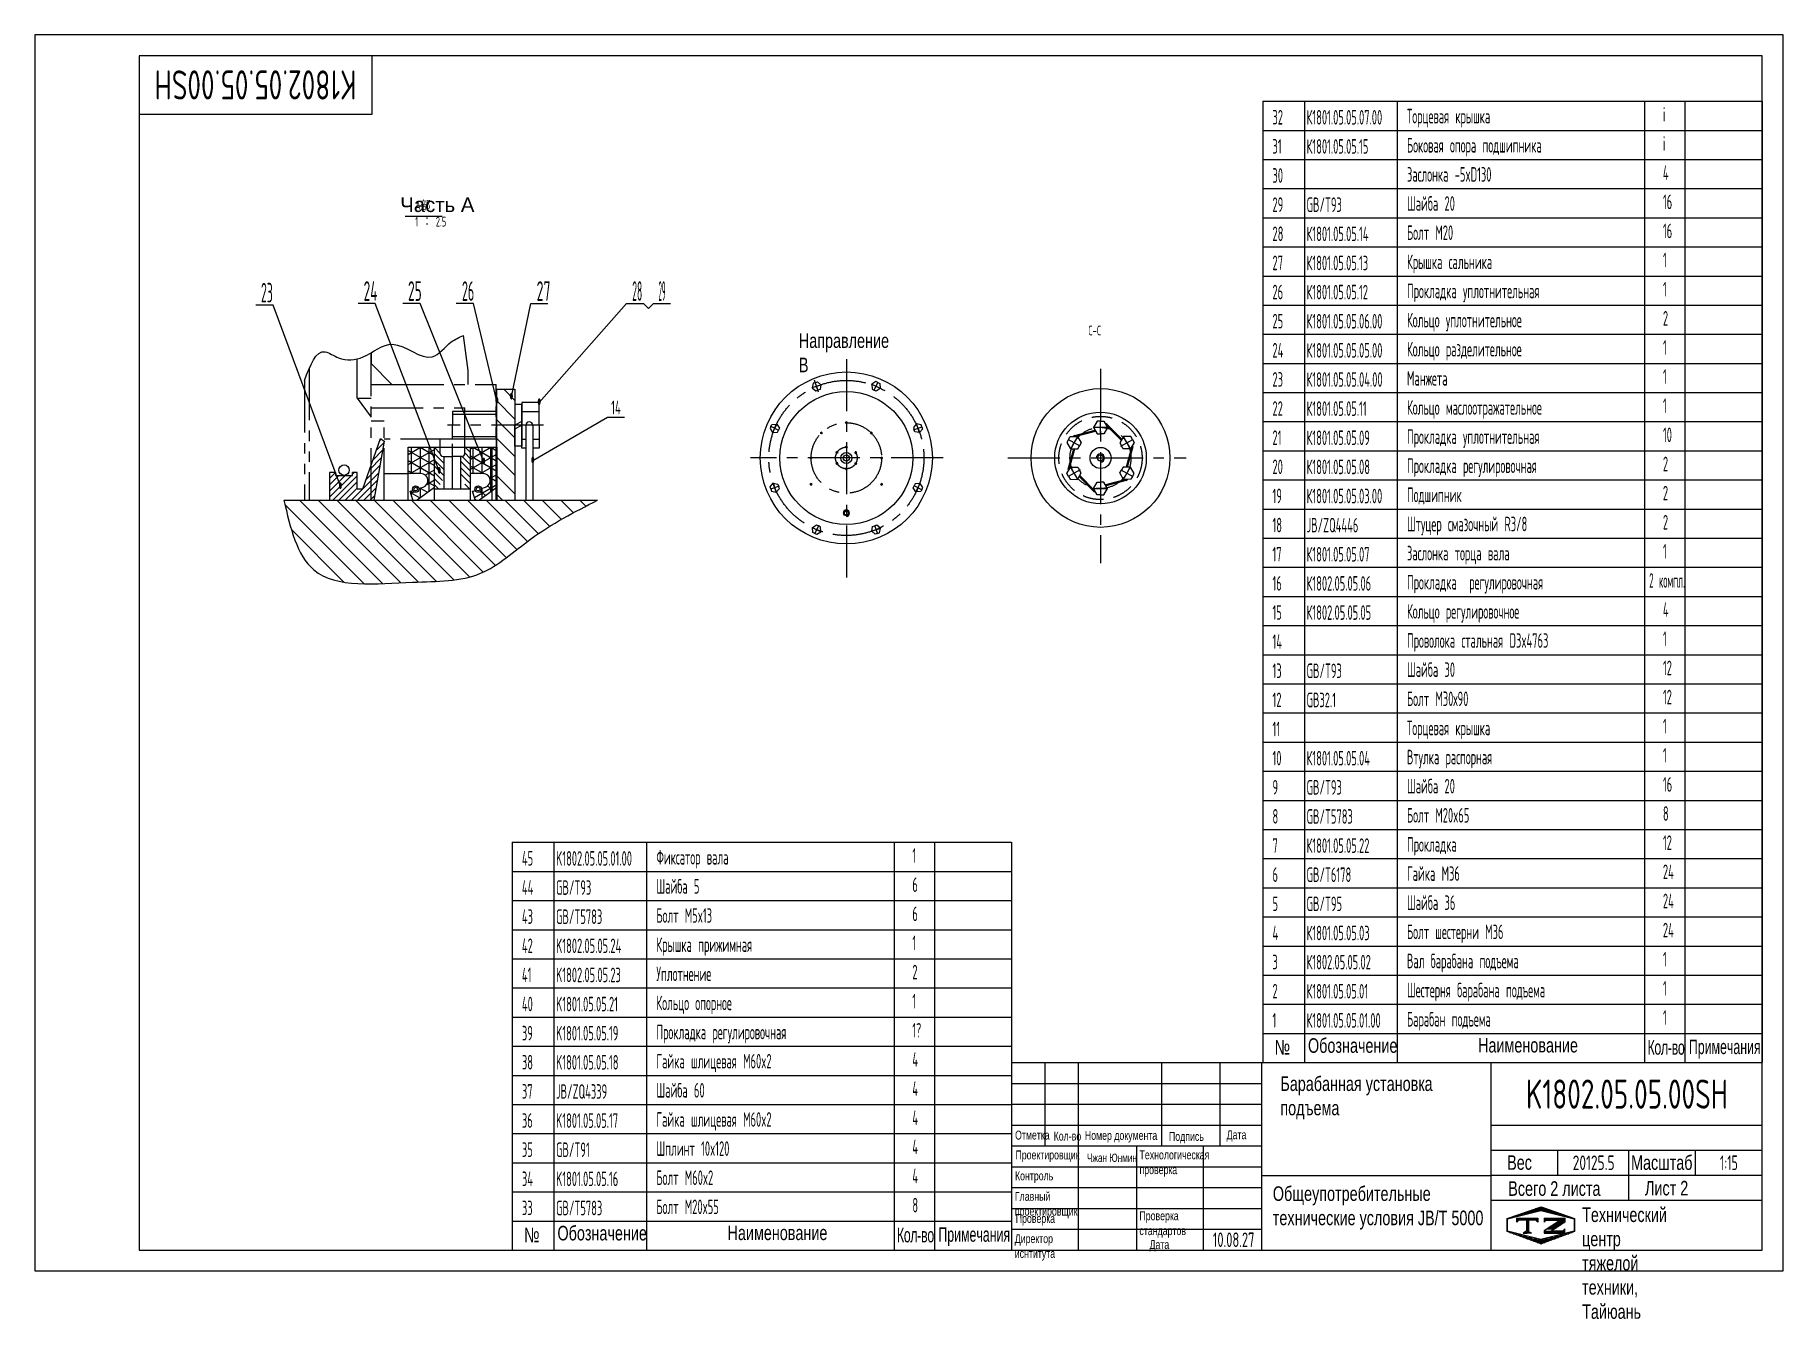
# Model space of a CAD drawing. Header units: millimetres. Extents: x 0 to 6300, y -173 to 4455.
import ezdxf
from ezdxf.enums import TextEntityAlignment as Align

# ---------------------------------------------------------------- set-up
doc = ezdxf.new("R2010")
doc.units = ezdxf.units.MM
doc.header["$LTSCALE"] = 150
for name, pattern in [('F', [0.75, 0.5, -0.25]), ('G', [2, 1.25, -0.25, 0.25, -0.25]), ('K', [2.5, 1.25, -0.25, 0.25, -0.25, 0.25, -0.25])]:
    doc.linetypes.add(name, pattern=pattern)
for name, color, linetype in [('01', 7, 'Continuous'), ('02', 1, 'Continuous'), ('04', 2, 'F'), ('05', 142, 'G'), ('07', 6, 'K'), ('11', 3, 'Continuous'), ('THICK', 7, 'Continuous')]:
    doc.layers.add(name, color=color, linetype=linetype)
doc.styles.add('HZLIB', font='TXT.shx', dxfattribs={"width": 0.5, "height": 52.5})
doc.styles.get("Standard").update_dxf_attribs({"font": 'isocp', "width": 0.707, "bigfont": 'intecad.shx'})

# ---------------------------------------------------------------- blocks, each defined once
blk = doc.blocks.new('*U186')
at = {"layer": '01'}
for p, q in [((0, 25.4), (-23, 12.1)), ((-23, 12.1), (-23, 0)), ((-23, -12.1), (-23, 0)), ((23, 12.1), (0, 25.4)), ((23, 0), (23, 12.1)), ((23, 0), (23, -12.1)), ((0, -25.4), (-23, -12.1)), ((23, -12.1), (0, -25.4))]:
    blk.add_line(p, q, dxfattribs=at)
at = {"layer": '05'}
for p, q in [((-24.9, 0), (24.3, 0)), ((0, -27.2), (0, 26.8))]:
    blk.add_line(p, q, dxfattribs=at)
blk = doc.blocks.new('*U203')
at = {"layer": '01'}
for p, q in [((-15.1, 5), (-15.1, 0)), ((0, 5), (-15.1, 5)), ((-15.1, 0), (0, 0)), ((0, 0), (-2.9, 5)), ((0, 5), (2.9, 0)), ((0, 5), (15.1, 5)), ((15.1, 0), (0, 0)), ((15.1, 5), (15.1, 0))]:
    blk.add_line(p, q, dxfattribs=at)
at = {"layer": '05'}
blk.add_line((0, 7.1), (0, -2.1), dxfattribs=at)
blk = doc.blocks.new('*U213')
at = {"layer": '01'}
for p, q in [((0, 16.5), (-15, 7.8)), ((-15, 7.8), (-15, 0)), ((-15, -7.8), (-15, 0)), ((15, 7.8), (0, 16.5)), ((15, 0), (15, 7.8)), ((15, 0), (15, -7.8)), ((0, -16.5), (-15, -7.8)), ((15, -7.8), (0, -16.5))]:
    blk.add_line(p, q, dxfattribs=at)
at = {"layer": '05'}
for p, q in [((-16.9, 0), (16.3, 0)), ((0, -18.3), (0, 17.9))]:
    blk.add_line(p, q, dxfattribs=at)
blk = doc.blocks.new('*U227', base_point=(251.96, 168.31))
at = {"layer": '01'}
for p, q in [((251.96, 168.31), (251.96, 182.31)), ((195.96, 168.31), (251.96, 168.31))]:
    blk.add_line(p, q, dxfattribs=at)
blk = doc.blocks.new('*U228')
at = {"layer": '04'}
blk.add_blockref('*U227', (0, 0), dxfattribs=at)
blk = doc.blocks.new('*U229')
at = {"layer": '01'}
for points in [[(415, 292), (25, 292)], [(25, 292), (25, 5)], [(415, 5), (415, 292)], [(25, 5), (415, 5)]]:
    blk.add_lwpolyline(points, dxfattribs=at)
at = {"layer": '02'}
for points in [[(420, 297), (0, 297)], [(0, 297), (0, 0)], [(420, 0), (420, 297)], [(0, 0), (420, 0)]]:
    blk.add_lwpolyline(points, dxfattribs=at)
blk = doc.blocks.new('*X282')
at = {"color": 0}
for p, q in [((127.06, 7.8), (132.06, 7.8)), ((127.06, 7.5), (132.06, 7.5)), ((127.06, 7.2), (127.32, 7.2)), ((127.84, 5.4), (129.64, 5.4)), ((128.3, 5.7), (130.1, 5.7)), ((128.77, 6), (130.57, 6)), ((129.23, 6.3), (131.04, 6.3)), ((129.7, 6.6), (131.51, 6.6)), ((130.16, 6.9), (131.98, 6.9)), ((130.62, 7.2), (132.06, 7.2))]:
    blk.add_line(p, q, dxfattribs=at)
blk = doc.blocks.new('*X283')
at = {"color": 0}
for p, q in [((127.06, 4.8), (132.06, 4.8)), ((127.06, 4.5), (132.06, 4.5)), ((131.84, 5.1), (132.06, 5.1))]:
    blk.add_line(p, q, dxfattribs=at)
blk = doc.blocks.new('*X281')
at = {"color": 0}
for p, q in [((122.34, 4.5), (123.72, 4.5)), ((122.82, 4.8), (123.24, 4.8))]:
    blk.add_line(p, q, dxfattribs=at)
blk = doc.blocks.new('*X280')
at = {"color": 0}
for p, q in [((120.53, 7.8), (125.53, 7.8)), ((120.53, 7.5), (125.53, 7.5)), ((120.53, 7.2), (120.79, 7.2)), ((125.27, 7.2), (125.53, 7.2))]:
    blk.add_line(p, q, dxfattribs=at)
blk = doc.blocks.new('*X279')
at = {"color": 0}
for p, q in [((119.8, 8.4), (120.72, 8.4)), ((120.66, 8.7), (121.92, 8.7)), ((121.52, 9), (123.12, 9)), ((122.38, 9.3), (124.32, 9.3)), ((123.24, 9.6), (125.52, 9.6)), ((124.1, 9.9), (128.52, 9.9)), ((124.97, 10.2), (127.67, 10.2)), ((125.83, 10.5), (126.82, 10.5)), ((127.02, 9.6), (129.37, 9.6)), ((128.22, 9.3), (130.22, 9.3)), ((129.42, 9), (131.07, 9)), ((130.62, 8.7), (131.92, 8.7)), ((131.82, 8.4), (132.77, 8.4)), ((118.22, 7.8), (118.32, 7.8)), ((118.22, 7.5), (118.27, 7.5)), ((118.22, 7.2), (118.27, 7.2)), ((118.22, 6.9), (118.27, 6.9)), ((118.22, 6.6), (118.27, 6.6)), ((118.22, 6.3), (118.27, 6.3)), ((118.22, 6), (118.27, 6)), ((118.22, 5.7), (118.27, 5.7)), ((118.22, 5.4), (118.27, 5.4)), ((118.22, 5.1), (118.27, 5.1)), ((118.22, 4.8), (118.27, 4.8)), ((118.79, 4.5), (119.42, 4.5)), ((118.94, 8.1), (119.52, 8.1)), ((119.61, 4.2), (120.62, 4.2)), ((131.92, 4.2), (132.95, 4.2)), ((133.02, 8.1), (133.62, 8.1)), ((133.12, 4.5), (133.76, 4.5)), ((134.22, 7.8), (134.32, 7.8)), ((134.27, 7.5), (134.32, 7.5)), ((134.27, 7.2), (134.32, 7.2)), ((134.27, 6.9), (134.32, 6.9)), ((134.27, 6.6), (134.32, 6.6)), ((134.27, 6.3), (134.32, 6.3)), ((134.27, 6), (134.32, 6)), ((134.27, 5.7), (134.32, 5.7)), ((134.27, 5.4), (134.32, 5.4)), ((134.27, 5.1), (134.32, 5.1)), ((134.27, 4.8), (134.32, 4.8)), ((120.43, 3.9), (121.82, 3.9)), ((121.26, 3.6), (123.02, 3.6)), ((122.08, 3.3), (124.22, 3.3)), ((122.91, 3), (125.42, 3)), ((123.73, 2.7), (128.89, 2.7)), ((124.55, 2.4), (128.07, 2.4)), ((125.38, 2.1), (127.26, 2.1)), ((126.2, 1.8), (126.45, 1.8)), ((127.12, 3), (129.7, 3)), ((128.32, 3.3), (130.51, 3.3)), ((129.52, 3.6), (131.32, 3.6)), ((130.72, 3.9), (132.14, 3.9))]:
    blk.add_line(p, q, dxfattribs=at)

msp = doc.modelspace()

# ---------------------------------------------------------------- hatches: boundary and pattern name
at = {"layer": '02'}
h = msp.add_hatch(color=256, dxfattribs=at)
h.paths.add_polyline_path([(1664.7, 3177.9), (1662.2, 3177.9), (1662.2, 3048.1), (1664.7, 3048.1)])
h.paths.add_polyline_path([(1664.7, 3048.1), (1662.2, 3048.1), (1662.2, 2968.8), (1664.7, 2968.8)])
h = msp.add_hatch(dxfattribs=at)
h.set_pattern_fill('LINE', color=256, scale=15, angle=135, style=0)
h.set_pattern_definition([(135, (-14852.904, -7691.65), (-33.67596, -33.67596), [])])
h.paths.add_polyline_path([(1729.7, 3048.1), (1664.7, 3048.1), (1664.7, 2968.8), (1664.7, 2778.1), (1729.7, 2778.1)])
h.paths.add_polyline_path([(1729.7, 3177.9), (1664.7, 3177.9), (1664.7, 3048.1), (1729.7, 3048.1)])
at = {"layer": '02', "linetype": 'Continuous'}
h = msp.add_hatch(dxfattribs=at)
h.set_pattern_fill('LINE', color=1, scale=5, angle=45, style=0)
h.set_pattern_definition([(45, (-32934.082, 51389.267), (-11.22532, 11.22532), [])])
h.paths.add_polyline_path([(1161.2, 2878.1), (1144.1, 2878.1), (1144.1, 2867.7), (1083.6, 2867.7), (1083.6, 2878.1), (1061.2, 2878.1), (1061.2, 2778.1), (1211.2, 2778.1), (1211.2, 2902.5), (1181.9, 2818.9), (1161.2, 2818.9)])
h.paths.add_polyline_path([(1258.7, 2990.7), (1245.5, 3000.2), (1211.2, 2902.5), (1211.2, 2778.1), (1221, 2778.1)])
h = msp.add_hatch(dxfattribs=at)
h.set_pattern_fill('NET3', color=1, scale=10, angle=90, style=0)
h.set_pattern_definition([(90, (-56745.236, -46543.168), (-31.75, 2e-15), []), (150, (-56745.236, -46543.168), (-15.875, -27.496307), []), (210, (-56745.236, -46543.168), (15.875, -27.496307), [])])
h.paths.add_polyline_path([(1398.5, 2825), (1383.3, 2820.3, -0.048802), (1383.5, 2818.1, -0.813615), (1361.5, 2813.5), (1352, 2810.5), (1361.5, 2779), (1377.1, 2779), (1439.7, 2825.6), (1439.7, 2968.8), (1344.7, 2968.8), (1344.7, 2873.9), (1391.1, 2873.9, -0.859201)])
h.paths.add_polyline_path([(1569.7, 2873.9), (1616.1, 2873.9, -0.859201), (1623.5, 2825), (1608.3, 2820.3, -0.048802), (1608.5, 2818.1, -0.813615), (1586.5, 2813.5), (1577, 2810.5), (1586.5, 2779), (1602.1, 2779), (1664.7, 2825.6), (1664.7, 2968.8), (1569.7, 2968.8)])
h = msp.add_hatch(dxfattribs=at)
h.set_pattern_fill('ANSI31', color=1, scale=5, angle=90, style=0)
h.set_pattern_definition([(135, (-56745.236, -46543.168), (-11.22532, -11.22532), [])])
h.paths.add_polyline_path([(1474.4, 2935.5), (1470.7, 2935.5, -0.414214), (1460.7, 2945.5), (1460.7, 2968.8), (1439.7, 2968.8), (1439.7, 2818.8), (1460.7, 2818.8), (1460.7, 2839.4, -0.414214), (1470.7, 2849.4), (1474.4, 2849.4)])
h.paths.add_polyline_path([(1569.7, 2968.8), (1548.7, 2968.8), (1548.7, 2945.5, -0.414214), (1538.7, 2935.5), (1534.9, 2935.5), (1534.9, 2849.4), (1538.7, 2849.4, -0.414214), (1548.7, 2839.4), (1548.7, 2818.8), (1569.7, 2818.8)])
at = {"layer": '02'}
h = msp.add_hatch(dxfattribs=at)
h.set_pattern_fill('LINE', color=256, scale=15, angle=135, style=0)
h.set_pattern_definition([(135, (-23870.18, 11840.693), (-33.67596, -33.67596), [])])
edge = h.paths.add_edge_path()
edge.add_spline(control_points=[(897.2, 2778.1), (920.5, 2678.2), (974.5, 2447.1), (1330.9, 2488.4), (1606.3, 2482.8), (1798.6, 2660.6), (1945.2, 2735.8), (2027.6, 2778.1)], knot_values=[0, 0, 0, 0, 273.08572, 631.804703, 879.414819, 1097.215846, 1376.504987, 1376.504987, 1376.504987, 1376.504987], degree=3, periodic=0)
edge.add_line((2027.6, 2778.1), (897.2, 2778.1))

# ---------------------------------------------------------------- linework, layer by layer
for p, q in [((4425, 4216.2), (4425, 751.2)), ((4425, 4216.2), (6225, 4216.2)), ((4575, 4216.2), (4575, 751.2)), ((4909.1, 4216.2), (4909.1, 751.2)), ((5801.2, 4216.2), (5801.2, 751.2)), ((5946.5, 4216.2), (5946.5, 751.2)), ((6225, 4216.2), (6225, 751.2)), ((4425, 4111.2), (6225, 4111.2)), ((4425, 4006.2), (6225, 4006.2)), ((4425, 3901.2), (6225, 3901.2)), ((4425, 3796.2), (6225, 3796.2)), ((4425, 3691.2), (6225, 3691.2)), ((4425, 3586.2), (6225, 3586.2)), ((4425, 3481.2), (6225, 3481.2)), ((4425, 3376.2), (6225, 3376.2)), ((4425, 3271.2), (6225, 3271.2)), ((4425, 3166.2), (6225, 3166.2)), ((4425, 3061.2), (6225, 3061.2)), ((4425, 2956.2), (6225, 2956.2)), ((4425, 2851.2), (6225, 2851.2)), ((4425, 2746.2), (6225, 2746.2)), ((4425, 2641.2), (6225, 2641.2)), ((4425, 2536.2), (6225, 2536.2)), ((4425, 2431.2), (6225, 2431.2)), ((4425, 2326.2), (6225, 2326.2)), ((4425, 2221.2), (6225, 2221.2)), ((4425, 2116.2), (6225, 2116.2)), ((4425, 2011.2), (6225, 2011.2)), ((4425, 1906.2), (6225, 1906.2)), ((4425, 1801.2), (6225, 1801.2)), ((4425, 1696.2), (6225, 1696.2)), ((4425, 1591.2), (6225, 1591.2)), ((1720, 1545), (1720, 75)), ((1720, 1545), (3520, 1545)), ((1870, 1545), (1870, 75)), ((2204.2, 1545), (2204.2, 75)), ((3096.3, 1545), (3096.3, 75)), ((3241.5, 1545), (3241.5, 75)), ((3520, 1545), (3520, 75)), ((4425, 1486.2), (6225, 1486.2)), ((1720, 1440), (3520, 1440)), ((1720, 1335), (3520, 1335)), ((4425, 1381.2), (6225, 1381.2)), ((4425, 1276.2), (6225, 1276.2)), ((1720, 1230), (3520, 1230)), ((4425, 1171.2), (6225, 1171.2)), ((1720, 1125), (3520, 1125)), ((1720, 1020), (3520, 1020)), ((4425, 1066.2), (6225, 1066.2)), ((4425, 961.2), (6225, 961.2)), ((1720, 915), (3520, 915)), ((4425, 856.2), (6225, 856.2)), ((1720, 810), (3520, 810)), ((1720, 705), (3520, 705)), ((4425, 751.2), (6225, 751.2)), ((1720, 600), (3520, 600)), ((1720, 495), (3520, 495)), ((1720, 390), (3520, 390)), ((1720, 285), (3520, 285)), ((1720, 180), (3520, 180)), ((1720, 180), (3520, 180))]:
    msp.add_line(p, q)
at = {"layer": '01'}
for p, q in [((1334.7, 3802), (1467.1, 3802)), ((1662.2, 3177.9), (1662.2, 2968.8)), ((1664.7, 2968.8), (1664.7, 3177.9)), ((1662.2, 3098.1), (1504.7, 3098.1)), ((1504.7, 3098.1), (1504.7, 3048.1)), ((1754.7, 3130.5), (1754.7, 3048.1)), ((1817.2, 3130.5), (1754.7, 3130.5)), ((1754.7, 3098.1), (1817.2, 3098.1)), ((1817.2, 3048.1), (1817.2, 3130.5)), ((1504.7, 2998.1), (1504.7, 3048.1)), ((1754.7, 2965.7), (1754.7, 3048.1)), ((1768.8, 3048.1), (1768.8, 2778.1)), ((1794.1, 3048.1), (1794.1, 2778.1)), ((1817.2, 3048.1), (1817.2, 2965.7)), ((3747.1, 3011.2), (3820.4, 3030.4)), ((3748.2, 3007.3), (3822.4, 3026.9)), ((3860.8, 3048.4), (3914.9, 2993.9)), ((3863.7, 3051.2), (3917, 2997.5)), ((1181.9, 2818.9), (1245.5, 3000.2)), ((1258.7, 2990.7), (1221, 2778.1)), ((1245.5, 3000.2), (1258.7, 2990.7)), ((1662.2, 2998.1), (1504.7, 2998.1)), ((1664.7, 2968.8), (1664.7, 2778.1)), ((1754.7, 2998.1), (1768.8, 2998.1)), ((1768.8, 2965.7), (1754.7, 2965.7)), ((1794.1, 2998.1), (1817.2, 2998.1)), ((1817.2, 2965.7), (1794.1, 2965.7)), ((3723.6, 2890.2), (3743.5, 2963.2)), ((3727.4, 2889.1), (3747.6, 2963.2)), ((3952.8, 2971.4), (3932.6, 2897.3)), ((3956.7, 2970.3), (3936.8, 2897.3)), ((1061.2, 2878.1), (1061.2, 2778.1)), ((1083.6, 2878.1), (1061.2, 2878.1)), ((1083.6, 2878.1), (1083.6, 2878.1)), ((1083.6, 2878.1), (1083.6, 2867.7)), ((1083.6, 2867.7), (1144.1, 2867.7)), ((1144.1, 2878.1), (1144.1, 2878.1)), ((1161.2, 2878.1), (1144.1, 2878.1)), ((1144.1, 2867.7), (1144.1, 2878.1)), ((1161.2, 2818.9), (1161.2, 2878.1)), ((3816.6, 2809.3), (3763.2, 2863.1)), ((3819.4, 2812.1), (3765.3, 2866.7)), ((3932.1, 2853.2), (3857.8, 2833.7)), ((3933.1, 2849.4), (3859.9, 2830.1)), ((1161.2, 2818.9), (1181.9, 2818.9))]:
    msp.add_line(p, q, dxfattribs=at)
at = {"layer": '01', "color": 7, "linetype": 'Continuous'}
for p, q in [((1662.2, 3177.9), (1729.7, 3177.9)), ((1729.7, 3177.9), (1729.7, 2778.1)), ((1344.7, 2779), (1344.7, 2968.8)), ((1344.7, 2968.8), (1664.7, 2968.8)), ((1439.7, 2779), (1439.7, 2968.8)), ((1460.7, 2945.5), (1460.7, 2968.8)), ((1548.7, 2945.5), (1548.7, 2968.8)), ((1569.7, 2779), (1569.7, 2968.8)), ((1470.7, 2935.5), (1504.7, 2935.5)), ((1474.4, 2818.8), (1474.4, 2935.5)), ((1538.7, 2935.5), (1504.7, 2935.5)), ((1534.9, 2818.8), (1534.9, 2935.5)), ((1391.1, 2873.9), (1344.7, 2873.9)), ((1616.1, 2873.9), (1569.7, 2873.9)), ((897.2, 2778.1), (2027.6, 2778.1)), ((1352, 2810.5), (1361.5, 2813.5)), ((1361.5, 2779), (1352, 2810.5)), ((1377.1, 2779), (1439.7, 2825.6)), ((1383.3, 2820.3), (1398.5, 2825)), ((1439.7, 2818.8), (1569.7, 2818.8)), ((1577, 2810.5), (1586.5, 2813.5)), ((1586.5, 2779), (1577, 2810.5)), ((1602.1, 2779), (1664.7, 2825.6)), ((1608.3, 2820.3), (1623.5, 2825))]:
    msp.add_line(p, q, dxfattribs=at)
at = {"layer": '01'}
for centre, radius in [((2924.2, 2930.3), 310), ((2924.2, 2930.3), 239.5), ((3840.1, 2930.3), 165), ((3840.4, 2930.3), 38), ((1114.1, 2886.5), 18.8), ((2924.2, 2930.3), 20), ((2924.2, 2930.3), 11.5), ((3840.1, 2930.3), 10.9), ((2924.2, 2731.3), 9.57), ((2924.2, 2731.3), 7)]:
    msp.add_circle(centre, radius, dxfattribs=at)
at = {"layer": '01', "color": 7, "linetype": 'Continuous'}
for centre, radius in [((3840.1, 2930.3), 250), ((2924.2, 3057.3), 2.5), ((2834.4, 3020.1), 2.5), ((2924.2, 2969.3), 2.5), ((3014, 3020.1), 2.5), ((2797.2, 2930.3), 2.5), ((2890.4, 2949.8), 2.5), ((2890.4, 2910.8), 2.5), ((2958, 2949.8), 2.5), ((2958, 2910.8), 2.5), ((3051.2, 2930.3), 2.5), ((2797.2, 2835.3), 2.5), ((2924.2, 2891.2), 2.5), ((3051.2, 2835.3), 2.5), ((1372, 2818.1), 11.5), ((1372, 2818.1), 6.59), ((1597, 2818.1), 11.5), ((1597, 2818.1), 6.59)]:
    msp.add_circle(centre, radius, dxfattribs=at)
for centre, radius, start, end in [((1781.5, 3048.1), 12.6, 0, 180), ((1470.7, 2945.5), 10, 180, 270), ((1538.7, 2945.5), 10, 270, 0), ((1391.1, 2848.9), 25, 287.32324, 90), ((1616.1, 2848.9), 25, 287.32324, 90)]:
    msp.add_arc(centre, radius, start, end, dxfattribs=at)
at = {"layer": '01'}
for centre, start, end in [((3857, 3042.9), 51.2761, 85.16167), ((3751, 3001.2), 111.2761, 145.16167), ((3946.1, 2972), 351.2761, 25.16167), ((3734.2, 2888.6), 171.2761, 205.16167), ((3929.2, 2859.4), 291.2761, 325.16167), ((3823.3, 2817.7), 231.2761, 265.16167)]:
    msp.add_arc(centre, 10.7, start, end, dxfattribs=at)
at = {"layer": '02'}
for p, q in [((858, 3480.7), (796, 3480.7)), ((1100.7, 2828.1), (858, 3480.7)), ((1226.6, 3486.6), (1164.6, 3486.6)), ((1457.1, 2882.9), (1226.6, 3486.6)), ((1388.2, 3486.6), (1326.2, 3486.6)), ((1617.2, 2916.9), (1388.2, 3486.6)), ((1579.9, 3486.6), (1517.9, 3486.6)), ((1664.7, 3135.6), (1579.9, 3486.6)), ((1717.1, 3150.6), (1786.9, 3486.6)), ((1786.9, 3486.6), (1848.9, 3486.6)), ((1817.2, 3130.5), (2131.6, 3486.6)), ((2131.6, 3486.6), (2193.6, 3486.6)), ((2193.6, 3486.6), (2211.2, 3468.9)), ((2211.2, 3468.9), (2228.9, 3486.6)), ((2228.9, 3486.6), (2290.9, 3486.6)), ((1504.7, 3088.1), (1662.2, 3088.1)), ((1794.1, 2920.6), (2063, 3077.8)), ((2063, 3077.8), (2125, 3077.8)), ((1504.7, 3008.1), (1662.2, 3008.1))]:
    msp.add_line(p, q, dxfattribs=at)
at = {"layer": '02', "color": 1, "linetype": 'Continuous'}
for centre, radius, start, end in [((2924.2, 3057.3), 3, 270, 180), ((2834.4, 3020.1), 3, 315, 225), ((2924.2, 2969.3), 3, 270, 180), ((3014, 3020.1), 3, 225, 135), ((2797.2, 2930.3), 3, 0, 270), ((2890.4, 2949.8), 3, 330, 240), ((2890.4, 2910.8), 3, 30, 300), ((2958, 2910.8), 3, 150, 60), ((2958, 2949.8), 3, 210, 120), ((3051.2, 2930.3), 3, 180, 90), ((3840.1, 2930.3), 15, 270, 180), ((2797.2, 2835.3), 3, 0, 270), ((2924.2, 2891.2), 3, 90, 0), ((3051.2, 2835.3), 3, 180, 90), ((2924.2, 2731.3), 11.6, 270, 180)]:
    msp.add_arc(centre, radius, start, end, dxfattribs=at)
at = {"layer": '02'}
for points in [[(971.2, 3209.1), (1046.4, 3312.9), (1094.2, 3291.2), (1182.3, 3294.5), (1288.9, 3340.1), (1432, 3294.8), (1500.4, 3348.4), (1544.3, 3371.5)], [(897.2, 2778.1), (1004.9, 2527.2), (1360.8, 2482.2), (1606.3, 2514.9), (1786.3, 2637.6), (2027.6, 2778.1)]]:
    msp.add_spline(points, degree=3, dxfattribs=at)
at = {"layer": '04', "color": 2, "linetype": 'F'}
msp.add_circle((3840.1, 2930.3), 150, dxfattribs=at)
at = {"layer": '05'}
for p, q in [((2924.2, 3286.8), (2924.2, 2494.4)), ((3840.1, 3251.7), (3840.1, 2551)), ((2824.1, 3167.9), (2809.9, 3210.4)), ((1832.5, 3048.1), (1486.9, 3048.1)), ((2920.7, 3057.3), (2928.4, 3057.3)), ((2924.2, 3053), (2924.2, 3062)), ((2837.4, 3017.1), (2831.1, 3023.4)), ((2831.9, 3017.6), (2837.4, 3023)), ((2920.7, 2969.3), (2928.4, 2969.3)), ((2924.2, 2965.1), (2924.2, 2974)), ((2924.2, 2965.1), (2924.2, 2974)), ((3011, 3017.1), (3017.3, 3023.4)), ((3011.5, 3022.6), (3017, 3017.1)), ((3272.8, 2930.3), (2578.6, 2930.3)), ((2801.4, 2930.3), (2792.5, 2930.3)), ((2797.2, 2926.7), (2797.2, 2934.5)), ((2894, 2947.7), (2886.3, 2952.1)), ((2894, 2947.7), (2886.3, 2952.1)), ((2894, 2912.9), (2886.3, 2908.4)), ((2894, 2912.9), (2886.3, 2908.4)), ((2892.2, 2907.7), (2888.3, 2914.4)), ((2888.6, 2946.7), (2892.5, 2953.4)), ((2954.3, 2947.7), (2962.1, 2952.1)), ((2954.3, 2947.7), (2962.1, 2952.1)), ((2954.3, 2912.9), (2962.1, 2908.4)), ((2954.3, 2912.9), (2962.1, 2908.4)), ((2959.7, 2913.8), (2955.9, 2907.1)), ((2956.2, 2952.8), (2960.1, 2946.1)), ((3047, 2930.3), (3055.9, 2930.3)), ((3051.2, 2933.8), (3051.2, 2926.1)), ((3506.1, 2930.3), (4148.7, 2930.3)), ((2801.4, 2835.3), (2792.5, 2835.3)), ((2797.2, 2831.7), (2797.2, 2839.5)), ((2927.7, 2891.2), (2920, 2891.2)), ((2924.2, 2895.5), (2924.2, 2886.5)), ((2924.2, 2895.5), (2924.2, 2886.5)), ((3047, 2835.3), (3055.9, 2835.3)), ((3051.2, 2838.8), (3051.2, 2831.1))]:
    msp.add_line(p, q, dxfattribs=at)
at = {"layer": '05', "color": 4, "linetype": 'G'}
msp.add_line((1504.7, 2818.8), (1504.7, 2981.2), dxfattribs=at)
at = {"layer": '05', "color": 142, "linetype": 'G'}
for centre, radius in [((2924.2, 2930.3), 279.5), ((2924.2, 2930.3), 127), ((3840.1, 2930.3), 110), ((2924.2, 2930.3), 39)]:
    msp.add_circle(centre, radius, dxfattribs=at)
at = {"layer": '07', "color": 6, "linetype": 'K'}
for p, q in [((1561.2, 3245.6), (1544.3, 3371.5)), ((1161.2, 3145.6), (1161.2, 3287.4)), ((1211.2, 2778.1), (1211.2, 3309.4)), ((1211.2, 3309.4), (1211.2, 3270.6)), ((988.7, 3253.9), (988.7, 2778.1)), ((1286.2, 3195.6), (1211.2, 3270.6)), ((1561.2, 3195.6), (1561.2, 3245.6)), ((971.2, 3209.1), (971.2, 2778.1)), ((1211.2, 3195.6), (1662.2, 3195.6)), ((1286.2, 3195.6), (1561.2, 3195.6)), ((1662.2, 2778.1), (1662.2, 3195.6)), ((1161.2, 3145.6), (1211.2, 3077.3)), ((1161.2, 3145.6), (1211.2, 3145.6)), ((1211.2, 3064.6), (1258.7, 3064.6)), ((1258.7, 2778.1), (1258.7, 3064.6)), ((1344.7, 2778.1), (1344.7, 2968.8)), ((1344.7, 2968.8), (1662.2, 2968.8)), ((1647.2, 2778.1), (1647.2, 2968.8)), ((1258.7, 2874.3), (1344.7, 2874.3))]:
    msp.add_line(p, q, dxfattribs=at)
at = {"layer": '07'}
for p, q in [((1211.2, 3110.9), (1548.7, 3110.9)), ((1548.7, 2968.8), (1548.7, 3110.9)), ((1504.7, 2998.1), (1258.7, 2998.1)), ((1460.7, 2968.8), (1460.7, 2998.1))]:
    msp.add_line(p, q, dxfattribs=at)
at = {"layer": 'THICK'}
for p, q in [((3518, 751.2), (6225, 751.2)), ((3640.2, 750.9), (3640.2, 751.2)), ((3640.3, 450.7), (3640.3, 751.2)), ((3760.5, 75), (3760.5, 751.2)), ((4061, 450.7), (4061, 751.2)), ((4271.4, 450.7), (4271.4, 751.2)), ((4421.7, 75), (4421.7, 751.2)), ((5248.2, 75), (5248.2, 751.2)), ((6225, 75), (6225, 751.2)), ((3520, 525.8), (4421.7, 525.8)), ((5248.2, 525.8), (6225, 525.8)), ((3520, 450.7), (4421.7, 450.7)), ((3970.9, 75), (3970.9, 450.7)), ((4211.3, 75), (4211.3, 450.7)), ((5248.2, 435.7), (6225, 435.7)), ((5488.7, 345.5), (5488.7, 435.7)), ((5744.1, 255.3), (5744.1, 435.7)), ((5984.6, 345.5), (5984.6, 435.7)), ((4421.7, 344.2), (5248.2, 344.2)), ((5248.2, 345.5), (6225, 345.5)), ((5248.2, 255.3), (6225, 255.3)), ((3520, 75), (6225, 75))]:
    msp.add_line(p, q, dxfattribs=at)
at = {"layer": 'THICK', "color": 3}
for p, q in [((3520, 676.1), (4421.7, 676.1)), ((3520, 601), (4421.7, 601)), ((3520, 375.6), (4421.7, 375.6)), ((3520, 300.4), (4421.7, 300.4)), ((3520, 225.3), (4421.7, 225.3)), ((5306.1, 189.3), (5427.9, 231.7)), ((5306.1, 142.1), (5306.1, 189.3)), ((5306.9, 188.3), (5427.1, 218.4)), ((5340.8, 175.7), (5340.8, 190.7)), ((5340.8, 190.7), (5416, 190.7)), ((5416, 190.7), (5416, 175.7)), ((5427.1, 218.4), (5547.3, 188.3)), ((5427.9, 231.7), (5548.1, 189.3)), ((5439, 190.7), (5439, 175.7)), ((5439, 190.7), (5514.1, 190.7)), ((5514.1, 190.7), (5514.1, 175.7)), ((5548.1, 189.3), (5548.1, 142.1)), ((3520, 150.1), (4421.7, 150.1)), ((5427.9, 97.7), (5306.1, 142.1)), ((5306.9, 143.3), (5306.9, 188.3)), ((5427.1, 113.2), (5306.9, 143.3)), ((5348.3, 183.2), (5340.8, 175.7)), ((5408.5, 183.2), (5348.3, 183.2)), ((5378.4, 145.5), (5363.8, 136.3)), ((5363.8, 136.3), (5378.4, 136.3)), ((5375.1, 183.3), (5375.1, 142)), ((5378.4, 183.3), (5378.4, 142)), ((5378.4, 145.5), (5393, 136.3)), ((5393, 136.3), (5378.4, 136.3)), ((5382.2, 183.3), (5382.2, 142)), ((5416, 175.7), (5408.5, 183.2)), ((5547.3, 143.3), (5427.1, 113.2)), ((5548.1, 142.1), (5427.9, 97.7)), ((5439, 175.7), (5446.5, 183.2)), ((5498.1, 183.2), (5439, 144.9)), ((5439, 144.9), (5439, 136.3)), ((5439, 136.3), (5514.1, 136.3)), ((5446.5, 183.2), (5498.1, 183.2)), ((5475.6, 151.2), (5464.1, 143.8)), ((5506.6, 143.8), (5464.1, 143.8)), ((5514.1, 175.8), (5475.6, 151.2)), ((5514.1, 151.3), (5506.6, 143.8)), ((5514.1, 136.3), (5514.1, 151.3)), ((5547.3, 188.3), (5547.3, 143.3))]:
    msp.add_line(p, q, dxfattribs=at)

# ---------------------------------------------------------------- block references
at = {"layer": '01', "xscale": 5, "yscale": 5, "zscale": 5, "rotation": 270}
msp.add_blockref('*U203', (1729.7, 3048.1), dxfattribs=at)
at = {"layer": '01'}
for p, rotation in [((3840.1, 3040.3), 90), ((3744.9, 2985.3), 150.0000000000027), ((3935.4, 2985.3), 29.99999999999729), ((3744.9, 2875.3), 209.9999999999973), ((3935.4, 2875.3), 330.0000000000027), ((3840.1, 2820.3), 270)]:
    msp.add_blockref('*U186', p, dxfattribs=dict(at, rotation=rotation))
at = {"layer": '02', "xscale": 15, "yscale": 15, "zscale": 15}
msp.add_blockref('*U229', (0, 0), dxfattribs=at)
at = {"layer": '02', "xscale": 15, "yscale": 15}
msp.add_blockref('*U228', (1215, 4170), dxfattribs=at)
at = {"layer": '02'}
for p, rotation in [((2817.2, 3188.5), 108.5000000000015), ((3031.1, 3188.5), 63.50000000000139), ((2666, 3037.2), 153.5000000000014), ((3182.4, 3037.2), 18.50000000000139), ((2666, 2823.3), 198.5000000000014), ((3182.4, 2823.3), 333.5000000000014), ((2817.2, 2672), 243.5000000000014), ((3031.1, 2672), 288.5000000000014)]:
    msp.add_blockref('*U213', p, dxfattribs=dict(at, rotation=rotation))
at = {"layer": 'THICK', "color": 3, "xscale": 15.02755050696476, "yscale": 15.02755050696226, "zscale": 15.02755050696226}
for name in ['*X279', '*X280', '*X281', '*X282', '*X283']:
    msp.add_blockref(name, (3529.5, 71.3), dxfattribs=at)

# ---------------------------------------------------------------- texts
at = {"style": 'HZLIB', "width": 0.5}
for s, p in [('32', (4460, 4132.2)), ('К1801.05.05.07.00', (4582.8, 4131.9)), ('Торцевая крышка', (4944.6, 4136.1)), ('i', (5867.1, 4142.4)), ('31', (4460, 4027.2)), ('К1801.05.05.15', (4582.8, 4026.9)), ('Боковая опора подшипника', (4944.6, 4031.1)), ('i', (5867.1, 4037.4)), ('30', (4460, 3922.2)), ('Заслонка -5xD130', (4944.6, 3926.1)), ('4', (5867.1, 3932.4)), ('29', (4460, 3817.2)), ('GB/T93', (4582.8, 3816.9)), ('Шайба 20', (4944.6, 3821.1)), ('16', (5867.1, 3827.4)), ('28', (4460, 3712.2)), ('К1801.05.05.14', (4582.8, 3711.9)), ('Болт M20', (4944.6, 3716.1)), ('16', (5867.1, 3722.4)), ('27', (4460, 3607.2)), ('К1801.05.05.13', (4582.8, 3606.9)), ('Крышка сальника', (4944.6, 3611.1)), ('1', (5867.1, 3617.4)), ('26', (4460, 3502.2)), ('К1801.05.05.12', (4582.8, 3501.9)), ('Прокладка уплотнительная', (4944.6, 3506.1)), ('1', (5867.1, 3512.4)), ('25', (4460, 3397.2)), ('К1801.05.05.06.00', (4582.8, 3396.9)), ('Кольцо уплотнительное', (4944.6, 3401.1)), ('2', (5867.1, 3407.4)), ('24', (4460, 3292.2)), ('К1801.05.05.05.00', (4582.8, 3291.9)), ('Кольцо разделительное', (4944.6, 3296.1)), ('1', (5867.1, 3302.4)), ('23', (4460, 3187.2)), ('К1801.05.05.04.00', (4582.8, 3186.9)), ('Манжета', (4944.6, 3191.1)), ('1', (5867.1, 3197.4)), ('22', (4460, 3082.2)), ('К1801.05.05.11', (4582.8, 3081.9)), ('Кольцо маслоотражательное', (4944.6, 3086.1)), ('1', (5867.1, 3092.4)), ('21', (4460, 2977.2)), ('К1801.05.05.09', (4582.8, 2976.9)), ('Прокладка уплотнительная', (4944.6, 2981.1)), ('10', (5867.1, 2987.4)), ('20', (4460, 2872.2)), ('К1801.05.05.08', (4582.8, 2871.9)), ('Прокладка регулировочная', (4944.6, 2876.1)), ('2', (5867.1, 2882.4)), ('19', (4460, 2767.2)), ('К1801.05.05.03.00', (4582.8, 2766.9)), ('Подшипник', (4944.6, 2771.1)), ('2', (5867.1, 2777.4)), ('18', (4460, 2662.2)), ('JB/ZQ4446', (4582.8, 2661.9)), ('Штуцер смазочный R3/8', (4944.6, 2666.1)), ('2', (5867.1, 2672.4)), ('17', (4460, 2557.2)), ('К1801.05.05.07', (4582.8, 2556.9)), ('Заслонка торца вала', (4944.6, 2561.1)), ('1', (5867.1, 2567.4)), ('16', (4460, 2452.2)), ('К1802.05.05.06', (4582.8, 2451.9)), ('Прокладка  регулировочная', (4944.6, 2456.1)), ('15', (4460, 2347.2)), ('К1802.05.05.05', (4582.8, 2346.9)), ('Кольцо регулировочное', (4944.6, 2351.1)), ('4', (5867.1, 2357.4)), ('14', (4460, 2242.2)), ('Проволока стальная D3x4763', (4944.6, 2246.1)), ('1', (5867.1, 2252.4)), ('13', (4460, 2137.2)), ('GB/T93', (4582.8, 2136.9)), ('Шайба 30', (4944.6, 2141.1)), ('12', (5867.1, 2147.4)), ('12', (4460, 2032.2)), ('GB32.1', (4582.8, 2031.9)), ('Болт М30х90', (4944.6, 2036.1)), ('12', (5867.1, 2042.4)), ('11', (4460, 1927.2)), ('Торцевая крышка', (4944.6, 1931.1)), ('1', (5867.1, 1937.4)), ('10', (4460, 1822.2)), ('К1801.05.05.04', (4582.8, 1821.9)), ('Втулка распорная', (4944.6, 1826.1)), ('1', (5867.1, 1832.4)), ('9', (4460, 1717.2)), ('GB/T93', (4582.8, 1716.9)), ('Шайба 20', (4944.6, 1721.1)), ('16', (5867.1, 1727.4)), ('8', (4460, 1612.2)), ('GB/T5783', (4582.8, 1611.9)), ('Болт M20x65', (4944.6, 1616.1)), ('8', (5867.1, 1622.4)), ('45', (1755, 1461)), ('K1802.05.05.01.00', (1877.9, 1460.7)), ('Фиксатор вала', (2239.6, 1464.9)), ('1', (3162.1, 1471.1)), ('7', (4460, 1507.2)), ('К1801.05.05.22', (4582.8, 1506.9)), ('Прокладка', (4944.6, 1511.1)), ('12', (5867.1, 1517.4)), ('6', (4460, 1402.2)), ('GB/T6178', (4582.8, 1401.9)), ('Гайка M36', (4944.6, 1406.1)), ('24', (5867.1, 1412.4)), ('44', (1755, 1356)), ('GB/T93', (1877.9, 1355.7)), ('Шайба 5', (2239.6, 1359.9)), ('6', (3162.1, 1366.1)), ('5', (4460, 1297.2)), ('GB/T95', (4582.8, 1296.9)), ('Шайба 36', (4944.6, 1301.1)), ('24', (5867.1, 1307.4)), ('43', (1755, 1251)), ('GB/T5783', (1877.9, 1250.7)), ('Болт M5x13', (2239.6, 1254.9)), ('6', (3162.1, 1261.1)), ('42', (1755, 1146)), ('K1802.05.05.24', (1877.9, 1145.7)), ('Крышка прижимная', (2239.6, 1149.9)), ('1', (3162.1, 1156.1)), ('4', (4460, 1192.2)), ('К1801.05.05.03', (4582.8, 1191.9)), ('Болт шестерни M36', (4944.6, 1196.1)), ('24', (5867.1, 1202.4)), ('3', (4460, 1087.2)), ('К1802.05.05.02', (4582.8, 1086.9)), ('Вал барабана подъема', (4944.6, 1091.1)), ('1', (5867.1, 1097.4)), ('41', (1755, 1041)), ('K1802.05.05.23', (1877.9, 1040.7)), ('Уплотнение', (2239.6, 1044.9)), ('2', (3162.1, 1051.1)), ('2', (4460, 982.2)), ('К1801.05.05.01', (4582.8, 981.9)), ('Шестерня барабана подъема', (4944.6, 986.1)), ('1', (5867.1, 992.4)), ('40', (1755, 936)), ('K1801.05.05.21', (1877.9, 935.7)), ('Кольцо опорное', (2239.6, 939.9)), ('1', (3162.1, 946.1)), ('39', (1755, 831)), ('K1801.05.05.19', (1877.9, 830.7)), ('Прокладка регулировочная', (2239.6, 834.9)), ('1?', (3162.1, 841.1)), ('1', (4460, 877.2)), ('К1801.05.05.01.00', (4582.8, 876.9)), ('Барабан подъема', (4944.6, 881.1)), ('1', (5867.1, 887.4)), ('38', (1755, 726)), ('K1801.05.05.18', (1877.9, 725.7)), ('Гайка шлицевая M60x2', (2239.6, 729.9)), ('4', (3162.1, 736.1)), ('37', (1755, 621)), ('JB/ZQ4339', (1877.9, 620.7)), ('Шайба 60', (2239.6, 624.9)), ('4', (3162.1, 631.1)), ('36', (1755, 516)), ('K1801.05.05.17', (1877.9, 515.7)), ('Гайка шлицевая M60x2', (2239.6, 519.9)), ('4', (3162.1, 526.1)), ('35', (1755, 411)), ('GB/T91', (1877.9, 410.7)), ('Шплинт 10x120', (2239.6, 414.9)), ('4', (3162.1, 421.1)), ('34', (1755, 306)), ('K1801.05.05.16', (1877.9, 305.7)), ('Болт M60x2', (2239.6, 309.9)), ('4', (3162.1, 316.1)), ('33', (1755, 201)), ('GB/T5783', (1877.9, 200.7)), ('Болт M20x55', (2239.6, 204.9)), ('8', (3162.1, 211.1))]:
    msp.add_text(s, height=52.5, dxfattribs=at).set_placement(p)
at = {"style": 'HZLIB', "width": 0.350386}
msp.add_text('2 компл.', height=52.5, dxfattribs=at).set_placement((5817.7, 2462.4), (5946.5, 2462.4), align=Align.FIT)
at = {"layer": '01', "attachment_point": 1}
for s, insert, char_height, width in [('C-C', (3795.8, 3407.3), 35, 154.004), ('{\\fArial|b0|i0|c204|p34;Технический центр\\Pтяжелой техники, Тайюань}', (5576, 228.8), 52.336, 2.459)]:
    msp.add_mtext(s, dxfattribs=dict(at, insert=insert, char_height=char_height, width=width))
for s, insert, char_height in [('{\\fArial|b0|i0|c204|p34;Отметка}', (3532.3, 505.8), 32.043), ('{\\fArial|b0|i0|c204|p34;Номер документа}', (3783.8, 504.6), 32.043), ('{\\fArial|b0|i0|c204|p34;Дата}', (4294.7, 507), 32.043), ('{\\fArial|b0|i0|c204|p34;Кол-во}', (3671.3, 502.1), 32.043), ('{\\fArial|b0|i0|c204|p34;Подпись}', (4086.9, 500.9), 32.043), ('{\\fArial|b0|i0|c204|p34;Проектировщик}', (3533.7, 434.2), 32.043), ('{\\fArial|b0|i0|c204|p34;Технологическая\\Pпроверка}', (3980.7, 434.5), 32.043), ('{\\fArial|b0|i0|c204|p34;Вес}', (5305.9, 417), 52.336), ('{\\fArial|b0|i0|c204|p34;Контроль}', (3531.9, 358.8), 32.043), ('{\\fArial|b0|i0|c204|p34;Главный\\Pпроектировщик}', (3531.6, 285), 32.043), ('{\\fArial|b0|i0|c204|p34;Проверка}', (3534.7, 205.3), 32.043), ('{\\fArial|b0|i0|c204|p34;Проверка\\Pстандартов}', (3980.4, 214.8), 32.043), ('{\\fArial|b0|i0|c204|p34;Директор\\Pиснтитута}', (3531.1, 132.5), 32.043), ('{\\fArial|b0|i0|c204|p34;Дата}', (4016.8, 111.1), 32.043)]:
    msp.add_mtext(s, dxfattribs=dict(at, insert=insert, char_height=char_height))
at = {"layer": '02', "width": 0.605172}
for p, p2 in [((1711.1, 3140.6), (1723.1, 3140.6)), ((1658.7, 3125.6), (1670.7, 3125.6)), ((1811.2, 3120.5), (1823.2, 3120.5)), ((1611.2, 2906.9), (1623.2, 2906.9)), ((1788.1, 2910.6), (1800.1, 2910.6)), ((1094.7, 2818.1), (1106.7, 2818.1)), ((1451.1, 2872.9), (1463.1, 2872.9))]:
    msp.add_text('\\M+5A1F1', height=20, dxfattribs=at).set_placement(p, p2, align=Align.FIT)
at = {"layer": '02', "attachment_point": 1}
for s, insert, char_height in [('{\\fArial|b0|i0|c204|p34;\\W1;\\C3;Часть А}', (1316.4, 3869.3), 52.5), ('{\\fArial|b0|i0|c204|p34;\\C0;Обозначение}', (4588, 838.8), 52.5), ('{\\fArial|b0|i0|c204|p34;\\C0;Наименование}', (5200.9, 840), 52.5), ('{\\fArial|b0|i0|c204|p34;\\W0.607;\\T0.95;\\C0;Кол-во}', (5811.7, 832), 52.5), ('{\\fArial|b0|i0|c204|p34;\\W0.607;\\C0;Примечания}', (5960.8, 834.1), 52.5), ('{\\fArial|b0|i0|c204|p34;\\C3;Барабанная установка\\Pподъема}', (4488.4, 701.2), 52.5), ('{\\fArial|b0|i0|c204|p34;\\Q1;\\C3;Чжан Юнмин}', (3791.1, 423), 30), ('{\\fArial|b0|i0|c204|p34;\\C0;Всего 2 листа}', (5309.7, 323.3), 52.5), ('{\\fArial|b0|i0|c204|p34;\\C0;Лист 2}', (5802.5, 324.8), 52.5), ('{\\fArial|b0|i0|c204|p34;\\C0;Общеупотребительные\\Pтехнические условия \\fArial|b0|i0|c0|p34;JB/T 5000}', (4461.2, 305), 52.5), ('{\\fArial|b0|i0|c204|p34;\\C0;Обозначение}', (1883, 162.6), 52.5), ('{\\fArial|b0|i0|c204|p34;\\C0;Наименование}', (2496, 163.8), 52.5), ('{\\fArial|b0|i0|c204|p34;\\W0.607;\\T0.95;\\C0;Кол-во}', (3106.7, 155.7), 52.5), ('{\\fArial|b0|i0|c204|p34;\\W0.607;\\C0;Примечания}', (3255.9, 157.8), 52.5)]:
    msp.add_mtext(s, dxfattribs=dict(at, insert=insert, char_height=char_height))
at = {"layer": '02', "char_height": 52.5, "attachment_point": 1}
for s, insert, width in [('{\\fArial|b0|i0|c204|p34;\\C0;Направление В}', (2753.1, 3379.4), 1.762), ('{\\fArial|b0|i0|c204|p34;\\C0;№}', (4467.7, 832.3), 2.155), ('{\\fArial|b0|i0|c204|p34;\\C0;№}', (1762.7, 156), 2.155)]:
    msp.add_mtext(s, dxfattribs=dict(at, insert=insert, width=width))
at = {"layer": '05', "insert": (5752.4, 416.8), "char_height": 52.357, "attachment_point": 1}
msp.add_mtext('{\\fArial|b0|i0|c204|p34;\\C0;Масштаб}', dxfattribs=at)
at = {"layer": '11', "width": 0.696347}
msp.add_text('K1802.05.05.00SH', height=105, rotation=180, dxfattribs=at).set_placement((1158.9, 4327.5), (431.1, 4327.5), align=Align.FIT)
at = {"layer": '11'}
for s, height, width, p, p2 in [('23', 70.71, 0.46858, (814.5, 3490.7), (857.3, 3490.7)), ('24', 70.71, 0.522811, (1184.6, 3496.6), (1234.5, 3496.6)), ('25', 70.71, 0.542989, (1344.5, 3496.6), (1394, 3496.6)), ('26', 70.71, 0.480938, (1538.9, 3496.6), (1583.1, 3496.6)), ('27', 70.71, 0.565795, (1807.9, 3496.6), (1857.9, 3496.6)), ('28', 70.71, 0.408817, (2152.6, 3496.6), (2188.7, 3496.6)), ('29', 70.71, 0.272573, (2247.2, 3496.6), (2272.6, 3496.6)), ('14', 49.5, 0.614783, (2076.5, 3087.8), (2111.5, 3087.8)), ('K1802.05.05.00SH', 105, 0.696347, (5373.6, 585), (6101.4, 585)), ('20125.5', 52.5, 0.685982, (5542, 363.8), (5693, 363.8)), ('1:15', 52.5, 0.650931, (6072.7, 363.8), (6137.3, 363.8)), ('10.08.27', 52.5, 0.642055, (4245, 86.2), (4395, 86.2))]:
    msp.add_text(s, height=height, dxfattribs=dict(at, width=width)).set_placement(p, p2, align=Align.FIT)
at = {"layer": '11', "color": 3, "linetype": 'Continuous', "insert": (1370.4, 3857.9), "char_height": 35, "width": 497.102, "attachment_point": 1}
msp.add_mtext('A部\\P1 ： 2.5', dxfattribs=at)

doc.saveas('drawing.dxf')
